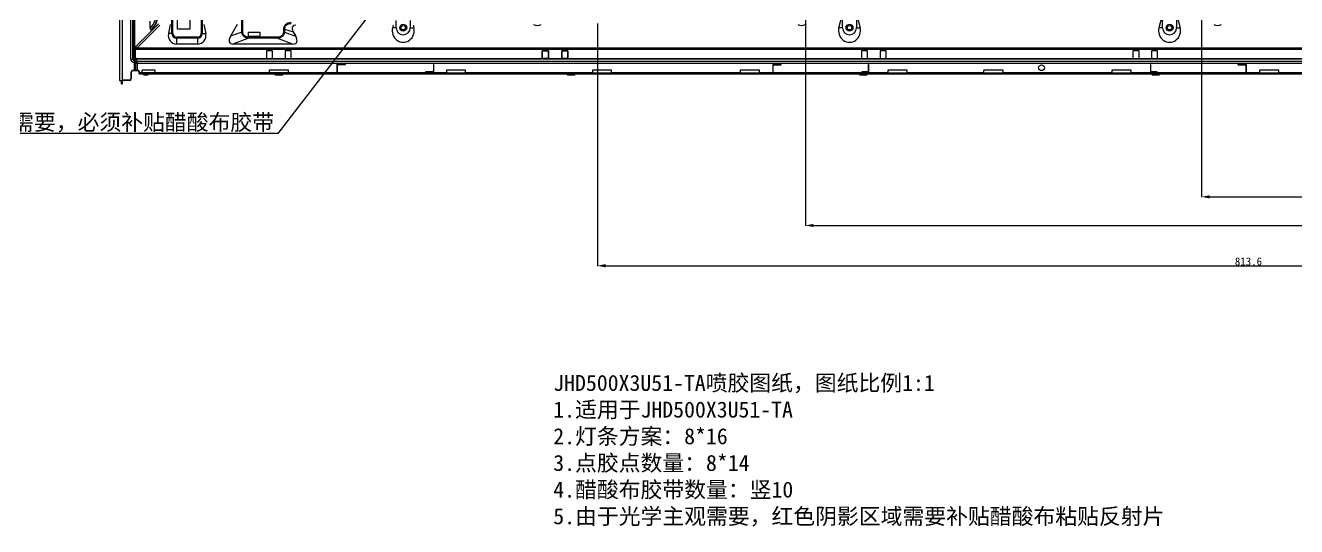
# Model space of a CAD drawing. Header units: millimetres. Extents: x 1391 to 3509, y 340 to 1753.
# Drawn here: x 2110 to 2904, y 340 to 654 of the extents above; entities that cross this region are included whole.
import ezdxf
from ezdxf import colors
from ezdxf.entities.mleader import LeaderData, LeaderLine
from ezdxf.math import Vec2, Vec3

# ---------------------------------------------------------------- set-up
doc = ezdxf.new("R2010")
doc.units = ezdxf.units.MM
doc.header["$LTSCALE"] = 46.255
doc.header["$PDMODE"] = 3
doc.header["$PDSIZE"] = 0.3125
doc.layers.get('0').update_dxf_attribs({"linetype": 'CONTINUOUS'})
doc.layers.get('Defpoints').update_dxf_attribs({"linetype": 'CONTINUOUS'})
doc.styles.get("Standard").update_dxf_attribs({"font": 'simfang.ttf'})
doc.dimstyles.new('DIMSTYLE_1', dxfattribs={"dimtxt": 5, "dimasz": 5, "dimexe": 0.18, "dimexo": 0.0625, "dimgap": 0.09, "dimtad": 1, "dimdec": 1, "dimdsep": 46, "dimtxsty": 'Standard', "dimblk": '_FILLED', "dimcen": 0.09, "dimclrt": 5, "dimadec": 0, "dimazin": 0, "dimtp": 0.5, "dimtm": 0.5, "dimtfac": 1, "dimtdec": 1, "dimtofl": 0, "dimtmove": 0, "dimatfit": 3, "dimldrblk": '_FILLED', "dimfxl": 1, "dimtolj": 1, "dimarcsym": 0})

# ---------------------------------------------------------------- blocks, each defined once
blk = doc.blocks.new('_FILLED')
at = {"color": 0, "linetype": 'ByBlock'}
blk.add_solid([(0, 0), (-1, 0.2), (-1, -0.2)], dxfattribs=at)
blk = doc.blocks.new('*D171')
at = {"color": 0, "lineweight": -2, "transparency": 16777216}
for p, q in [((2844.83, 679.18), (2844.83, 546.27)), ((3280.98, 670.31), (3280.98, 546.27)), ((2849.83, 546.45), (3275.98, 546.45))]:
    blk.add_line(p, q, dxfattribs=at)
at = {"layer": 'Defpoints', "color": 0, "transparency": 16777216}
for p in [(2844.83, 679.24), (3280.98, 670.38), (3280.98, 546.45)]:
    blk.add_point(p, dxfattribs=at)
at = {"color": 0, "lineweight": -2, "transparency": 16777216, "xscale": 5, "yscale": 5, "zscale": 5, "rotation": 180}
blk.add_blockref('_FILLED', (2844.83, 546.45), dxfattribs=at)
at = {"color": 0, "lineweight": -2, "transparency": 16777216, "xscale": 5, "yscale": 5, "zscale": 5}
blk.add_blockref('_FILLED', (3280.98, 546.45), dxfattribs=at)
at = {"color": 5, "transparency": 16777216, "insert": (3062.9, 549.08), "char_height": 5, "attachment_point": 5}
blk.add_mtext('\\A1;436.2', dxfattribs=at)
blk = doc.blocks.new('*D172')
at = {"color": 0, "lineweight": -2, "transparency": 16777216}
for p, q in [((2597.29, 679.18), (2597.29, 528.38)), ((3280.98, 680.97), (3280.98, 528.38)), ((2602.29, 528.56), (3275.98, 528.56))]:
    blk.add_line(p, q, dxfattribs=at)
at = {"layer": 'Defpoints', "color": 0, "transparency": 16777216}
for p in [(2597.29, 679.24), (3280.98, 681.03), (3280.98, 528.56)]:
    blk.add_point(p, dxfattribs=at)
at = {"color": 0, "lineweight": -2, "transparency": 16777216, "xscale": 5, "yscale": 5, "zscale": 5, "rotation": 180}
blk.add_blockref('_FILLED', (2597.29, 528.56), dxfattribs=at)
at = {"color": 0, "lineweight": -2, "transparency": 16777216, "xscale": 5, "yscale": 5, "zscale": 5}
blk.add_blockref('_FILLED', (3280.98, 528.56), dxfattribs=at)
at = {"color": 5, "transparency": 16777216, "insert": (2939.13, 531.19), "char_height": 5, "attachment_point": 5}
blk.add_mtext('\\A1;683.7', dxfattribs=at)
blk = doc.blocks.new('*D173')
at = {"color": 0, "lineweight": -2, "transparency": 16777216}
for p, q in [((3280.98, 670.25), (3280.98, 503.21)), ((2467.35, 654.87), (2467.35, 503.21)), ((2472.35, 503.39), (3275.98, 503.39))]:
    blk.add_line(p, q, dxfattribs=at)
at = {"layer": 'Defpoints', "color": 0, "transparency": 16777216}
for p in [(3280.98, 670.31), (2467.35, 654.93), (3280.98, 503.39)]:
    blk.add_point(p, dxfattribs=at)
at = {"color": 0, "lineweight": -2, "transparency": 16777216, "xscale": 5, "yscale": 5, "zscale": 5, "rotation": 180}
blk.add_blockref('_FILLED', (2467.35, 503.39), dxfattribs=at)
at = {"color": 0, "lineweight": -2, "transparency": 16777216, "xscale": 5, "yscale": 5, "zscale": 5}
blk.add_blockref('_FILLED', (3280.98, 503.39), dxfattribs=at)
at = {"color": 5, "transparency": 16777216, "insert": (2874.16, 506.03), "char_height": 5, "attachment_point": 5}
blk.add_mtext('\\A1;813.6', dxfattribs=at)

msp = doc.modelspace()

# ---------------------------------------------------------------- linework, layer by layer
at = {"color": 7, "linetype": 'Continuous'}
for p, q in [((2175.66, 632.73), (2175.66, 1243.04)), ((2176.94, 632.73), (2176.94, 1243.04)), ((2177.49, 1240.4), (2177.49, 633.4)), ((2178.1, 1240.4), (2178.1, 633.51)), ((2168.68, 1206.44), (2168.68, 619.14)), ((2170.38, 1206.44), (2170.38, 617.14)), ((2245.09, 649.42), (2245.09, 686.85)), ((2245.69, 649.42), (2245.69, 686.85)), ((2201.36, 648.5), (2201.36, 661.5)), ((2202.04, 648.5), (2202.04, 661.5)), ((2219.61, 661.5), (2219.61, 648.5)), ((2220.3, 661.5), (2220.3, 648.5)), ((2620.44, 652.15), (2620.44, 660.28)), ((2629.21, 660.28), (2629.21, 652.15)), ((2820.44, 652.15), (2820.44, 660.28)), ((2829.21, 660.28), (2829.21, 652.15)), ((2193.06, 654.64), (2178.89, 640.46)), ((2193.91, 653.79), (2179.74, 639.62)), ((2187.71, 651.89), (2187.71, 656.17)), ((2200.34, 654.08), (2199.15, 648.5)), ((2204.87, 651.15), (2204.87, 658.65)), ((2212.67, 658.65), (2212.67, 651.15)), ((2221.32, 654.08), (2222.5, 648.5)), ((2242.2, 654.08), (2238, 646.81)), ((2339.73, 653.78), (2339.29, 652.15)), ((2341.54, 652.15), (2339.29, 652.15)), ((2341.54, 652.15), (2341.54, 656.6)), ((2344.55, 652.15), (2343.75, 652.15)), ((2347.3, 652.15), (2348.1, 652.15)), ((2350.31, 656.6), (2350.31, 652.15)), ((2350.31, 652.15), (2352.56, 652.15)), ((2352.12, 653.78), (2352.56, 652.15)), ((2618.19, 652.15), (2620.09, 659.23)), ((2620.44, 652.15), (2618.19, 652.15)), ((2623.45, 652.15), (2622.65, 652.15)), ((2626.2, 652.15), (2627, 652.15)), ((2629.21, 652.15), (2631.46, 652.15)), ((2629.56, 659.23), (2631.46, 652.15)), ((2820.09, 659.23), (2818.19, 652.15)), ((2820.44, 652.15), (2818.19, 652.15)), ((2823.45, 652.15), (2822.65, 652.15)), ((2826.2, 652.15), (2827, 652.15)), ((2829.21, 652.15), (2831.46, 652.15)), ((2829.56, 659.23), (2831.46, 652.15)), ((2202.04, 648.5), (2199.15, 648.5)), ((2204.33, 646.22), (2204.33, 641.93)), ((2217.33, 646.22), (2204.33, 646.22)), ((2217.33, 645.53), (2204.33, 645.53)), ((2212.67, 651.15), (2204.87, 651.15)), ((2217.33, 646.22), (2217.33, 641.93)), ((2219.61, 648.5), (2222.5, 648.5)), ((2245.09, 649.42), (2238, 646.81)), ((2249.31, 645.53), (2239.53, 641.93)), ((2245.69, 649.42), (2245.09, 649.42)), ((2249.27, 646.6), (2249.27, 649.4)), ((2249.27, 649.4), (2256.27, 649.4)), ((2256.27, 646.6), (2249.27, 646.6)), ((2249.31, 646.22), (2249.31, 645.53)), ((2267.45, 646.22), (2249.31, 646.22)), ((2267.45, 645.53), (2249.31, 645.53)), ((2256.27, 649.4), (2256.27, 646.6)), ((2267.45, 646.22), (2267.45, 645.53)), ((2267.45, 645.53), (2277.24, 641.93)), ((2271.07, 651.19), (2271.07, 649.42)), ((2271.07, 651.19), (2271.68, 651.19)), ((2271.07, 649.42), (2271.68, 649.42)), ((2271.68, 651.19), (2271.68, 649.42)), ((2271.68, 651.19), (2277.21, 649.5)), ((2271.68, 649.42), (2278.76, 646.81)), ((2277.21, 649.5), (2278.76, 646.81)), ((2178.45, 633.59), (2178.45, 639.04)), ((2178.59, 639.04), (2178.45, 639.04)), ((2178.59, 633.59), (2178.59, 639.04)), ((2179.74, 639.62), (2179.74, 638.7)), ((2179.74, 639.62), (3269.92, 639.62)), ((2179.74, 638.7), (3269.92, 638.7)), ((2217.33, 641.93), (2204.33, 641.93)), ((2277.24, 641.93), (2239.53, 641.93)), ((2260.53, 637.8), (2260.53, 633)), ((2264.33, 637.8), (2260.53, 637.8)), ((2264.33, 633), (2264.33, 637.8)), ((2272.13, 637.8), (2272.13, 633)), ((2275.93, 637.8), (2272.13, 637.8)), ((2275.93, 633), (2275.93, 637.8)), ((2432.87, 637.8), (2432.87, 633)), ((2436.67, 637.8), (2432.87, 637.8)), ((2432.87, 637.8), (2436.67, 637.8)), ((2432.87, 633), (2432.87, 637.8)), ((2436.67, 633), (2436.67, 637.8)), ((2436.67, 637.8), (2436.67, 633)), ((2445.07, 637.8), (2445.07, 633)), ((2448.87, 637.8), (2445.07, 637.8)), ((2445.07, 637.8), (2448.87, 637.8)), ((2445.07, 633), (2445.07, 637.8)), ((2448.87, 633), (2448.87, 637.8)), ((2448.87, 637.8), (2448.87, 633)), ((2636.11, 637.8), (2632.31, 637.8)), ((2632.31, 637.8), (2632.31, 633)), ((2636.11, 633), (2636.11, 637.8)), ((2647.71, 637.8), (2643.91, 637.8)), ((2643.91, 637.8), (2643.91, 633)), ((2647.71, 633), (2647.71, 637.8)), ((2805.75, 637.8), (2801.95, 637.8)), ((2801.95, 637.8), (2801.95, 633)), ((2805.75, 633), (2805.75, 637.8)), ((2817.35, 637.8), (2813.55, 637.8)), ((2813.55, 637.8), (2813.55, 633)), ((2817.35, 633), (2817.35, 637.8)), ((2175.66, 632.73), (2176.94, 632.73)), ((2176.94, 632.73), (2177.49, 633.4)), ((2177.94, 630.27), (2178.02, 631.54)), ((2177.94, 625.24), (2177.94, 630.27)), ((2178.1, 633.51), (2178.45, 633.59)), ((2178.1, 631.54), (2178.67, 632.22)), ((2178.12, 625.44), (2178.12, 630.11)), ((2178.84, 629.84), (2178.12, 630.11)), ((2178.59, 633.59), (2178.45, 633.59)), ((2178.84, 625.44), (2178.84, 629.84)), ((3270.81, 629.84), (2178.84, 629.84)), ((2178.95, 632.34), (2179.8, 632.52)), ((2179.96, 631.11), (2179.24, 631.38)), ((2179.8, 632.71), (2179.8, 632.52)), ((3269.86, 632.71), (2179.8, 632.71)), ((3269.86, 632.52), (2179.8, 632.52)), ((2179.96, 625.24), (2179.96, 631.11)), ((3269.69, 631.11), (2179.96, 631.11)), ((2260.53, 633), (2264.33, 633)), ((2272.13, 633), (2275.93, 633)), ((2304.53, 629.5), (2304.53, 624.2)), ((2309.83, 629.5), (2304.53, 629.5)), ((2304.83, 624.2), (2304.83, 629.2)), ((2304.83, 629.2), (2309.83, 629.2)), ((2309.83, 629.2), (2309.83, 629.5)), ((2364.83, 629.2), (2364.83, 624.5)), ((2365.13, 629.2), (2364.83, 629.2)), ((2365.13, 624.2), (2365.13, 629.2)), ((2432.87, 633), (2436.67, 633)), ((2436.67, 633), (2432.87, 633)), ((2445.07, 633), (2448.87, 633)), ((2448.87, 633), (2445.07, 633)), ((2582.13, 629.2), (2576.83, 629.2)), ((2576.83, 629.2), (2576.83, 624.2)), ((2577.13, 628.9), (2582.13, 628.9)), ((2577.13, 624.2), (2577.13, 628.9)), ((2582.13, 628.9), (2582.13, 629.2)), ((2632.31, 633), (2636.11, 633)), ((2636.83, 629.2), (2636.53, 629.2)), ((2636.53, 629.2), (2636.53, 624.5)), ((2636.83, 624.2), (2636.83, 629.2)), ((2643.91, 633), (2647.71, 633)), ((2801.95, 633), (2805.75, 633)), ((2813.13, 629.2), (2812.83, 629.2)), ((2812.83, 629.2), (2812.83, 624.2)), ((2813.13, 624.5), (2813.13, 629.2)), ((2813.55, 633), (2817.35, 633)), ((2872.83, 629.2), (2867.53, 629.2)), ((2867.53, 629.2), (2867.53, 628.9)), ((2867.53, 628.9), (2872.53, 628.9)), ((2872.53, 628.9), (2872.53, 624.2)), ((2872.83, 624.2), (2872.83, 629.2)), ((2175.78, 624.24), (2175.78, 620.14)), ((2175.98, 624.24), (2175.78, 624.24)), ((2175.98, 620.14), (2175.78, 620.14)), ((2175.98, 624.24), (2175.98, 620.14)), ((2176.98, 625.24), (2176.98, 625.44)), ((2179.98, 625.44), (2176.98, 625.44)), ((2179.98, 625.24), (2176.98, 625.24)), ((2178.29, 625.24), (2178.12, 625.44)), ((2179.01, 625.24), (2178.84, 625.44)), ((2179.98, 625.24), (2179.98, 625.44)), ((2180.98, 623.44), (2180.98, 624.24)), ((2180.98, 624.24), (2181.18, 624.24)), ((2182.83, 624.04), (2180.98, 624.04)), ((2180.98, 623.44), (2181.18, 623.24)), ((2181.18, 623.24), (2181.18, 624.24)), ((2181.18, 623.24), (3268.68, 623.24)), ((2182.83, 623.24), (2182.83, 625.69)), ((2190.83, 625.69), (2182.83, 625.69)), ((2190.83, 624.04), (2182.83, 624.04)), ((2184.03, 622.44), (2183.23, 623.24)), ((2186.1, 622.44), (2184.03, 622.44)), ((2184.33, 624.04), (2184.33, 623.24)), ((2184.57, 622.44), (2184.57, 623.24)), ((2185.13, 624.04), (2185.13, 623.24)), ((2185.57, 622.44), (2185.57, 623.24)), ((2186.1, 622.44), (2186.9, 623.24)), ((2188.53, 624.04), (2188.53, 623.24)), ((2189.33, 624.04), (2189.33, 623.24)), ((2190.83, 623.24), (2190.83, 625.69)), ((2262.24, 624.04), (2190.83, 624.04)), ((2262.24, 625.69), (2262.24, 623.24)), ((2274.24, 625.69), (2262.24, 625.69)), ((2274.24, 624.04), (2262.24, 624.04)), ((2263.74, 624.04), (2263.74, 623.24)), ((2264.54, 624.04), (2264.54, 623.24)), ((2266.19, 622.44), (2265.39, 623.24)), ((2270.26, 622.44), (2266.19, 622.44)), ((2266.73, 622.44), (2266.73, 623.24)), ((2269.73, 622.44), (2269.73, 623.24)), ((2270.26, 622.44), (2271.06, 623.24)), ((2271.94, 624.04), (2271.94, 623.24)), ((2272.74, 624.04), (2272.74, 623.24)), ((2274.24, 623.24), (2274.24, 625.69)), ((2372.88, 624.04), (2274.24, 624.04)), ((2304.53, 624.2), (2304.83, 624.2)), ((2359.83, 624.5), (2359.83, 624.2)), ((2364.83, 624.5), (2359.83, 624.5)), ((2359.83, 624.2), (2365.13, 624.2)), ((2372.88, 625.69), (2372.88, 623.24)), ((2384.88, 625.69), (2372.88, 625.69)), ((2372.88, 624.04), (2384.88, 624.04)), ((2374.38, 624.04), (2374.38, 623.24)), ((2375.18, 624.04), (2375.18, 623.24)), ((2382.58, 624.04), (2382.58, 623.24)), ((2383.38, 624.04), (2383.38, 623.24)), ((2384.88, 623.24), (2384.88, 625.69)), ((2464.2, 624.04), (2384.88, 624.04)), ((2448.83, 622.44), (2448.03, 623.24)), ((2452.9, 622.44), (2448.83, 622.44)), ((2449.37, 622.44), (2449.37, 623.24)), ((2452.37, 622.44), (2452.37, 623.24)), ((2452.9, 622.44), (2453.7, 623.24)), ((2476.2, 625.69), (2464.2, 625.69)), ((2464.2, 625.69), (2464.2, 623.24)), ((2464.2, 624.04), (2476.2, 624.04)), ((2465.7, 624.04), (2465.7, 623.24)), ((2466.5, 624.04), (2466.5, 623.24)), ((2473.9, 624.04), (2473.9, 623.24)), ((2474.7, 624.04), (2474.7, 623.24)), ((2476.2, 623.24), (2476.2, 625.69)), ((2556.52, 624.04), (2476.2, 624.04)), ((2568.52, 625.69), (2556.52, 625.69)), ((2556.52, 625.69), (2556.52, 623.24)), ((2556.52, 624.04), (2568.52, 624.04)), ((2558.02, 624.04), (2558.02, 623.24)), ((2558.82, 624.04), (2558.82, 623.24)), ((2566.22, 624.04), (2566.22, 623.24)), ((2567.02, 624.04), (2567.02, 623.24)), ((2568.52, 623.24), (2568.52, 625.69)), ((2648.83, 624.04), (2568.52, 624.04)), ((2576.83, 624.2), (2577.13, 624.2)), ((2631.47, 622.44), (2630.67, 623.24)), ((2635.54, 622.44), (2631.47, 622.44)), ((2632.01, 622.44), (2632.01, 623.24)), ((2636.53, 624.5), (2632.62, 624.5)), ((2632.62, 624.5), (2632.62, 624.2)), ((2632.62, 624.2), (2636.83, 624.2)), ((2635.01, 622.44), (2635.01, 623.24)), ((2635.54, 622.44), (2636.34, 623.24)), ((2660.83, 625.69), (2648.83, 625.69)), ((2648.83, 625.69), (2648.83, 623.24)), ((2648.83, 624.04), (2660.83, 624.04)), ((2650.33, 624.04), (2650.33, 623.24)), ((2651.13, 624.04), (2651.13, 623.24)), ((2658.53, 624.04), (2658.53, 623.24)), ((2659.33, 624.04), (2659.33, 623.24)), ((2660.83, 623.24), (2660.83, 625.69)), ((2708.83, 624.04), (2660.83, 624.04)), ((2720.83, 625.69), (2708.83, 625.69)), ((2708.83, 623.24), (2708.83, 625.69)), ((2708.83, 624.04), (2720.83, 624.04)), ((2710.33, 624.04), (2710.33, 623.24)), ((2711.13, 624.04), (2711.13, 623.24)), ((2718.53, 624.04), (2718.53, 623.24)), ((2719.33, 624.04), (2719.33, 623.24)), ((2720.83, 623.24), (2720.83, 625.69)), ((2788.83, 624.04), (2720.83, 624.04)), ((2800.83, 625.69), (2788.83, 625.69)), ((2788.83, 625.69), (2788.83, 623.24)), ((2788.83, 624.04), (2800.83, 624.04)), ((2790.33, 624.04), (2790.33, 623.24)), ((2791.13, 624.04), (2791.13, 623.24)), ((2798.53, 624.04), (2798.53, 623.24)), ((2799.33, 624.04), (2799.33, 623.24)), ((2800.83, 623.24), (2800.83, 625.69)), ((2881.14, 624.04), (2800.83, 624.04)), ((2812.83, 624.2), (2817.03, 624.2)), ((2817.03, 624.5), (2813.13, 624.5)), ((2814.11, 622.44), (2813.31, 623.24)), ((2818.18, 622.44), (2814.11, 622.44)), ((2814.65, 622.44), (2814.65, 623.24)), ((2817.03, 624.2), (2817.03, 624.5)), ((2817.65, 622.44), (2817.65, 623.24)), ((2818.18, 622.44), (2818.98, 623.24)), ((2872.53, 624.2), (2872.83, 624.2)), ((2893.14, 625.69), (2881.14, 625.69)), ((2881.14, 625.69), (2881.14, 623.24)), ((2881.14, 624.04), (2893.14, 624.04)), ((2882.64, 624.04), (2882.64, 623.24)), ((2883.44, 624.04), (2883.44, 623.24)), ((2890.84, 624.04), (2890.84, 623.24)), ((2891.64, 624.04), (2891.64, 623.24)), ((2893.14, 623.24), (2893.14, 625.69)), ((2973.46, 624.04), (2893.14, 624.04)), ((2168.68, 619.14), (2170.38, 619.14)), ((2169.58, 619.14), (2169.58, 617.14)), ((2169.58, 618.14), (2170.38, 618.14)), ((2169.58, 617.14), (2170.38, 617.14)), ((2174.98, 619.34), (2170.38, 619.34)), ((2174.98, 619.14), (2170.38, 619.14)), ((2174.98, 619.14), (2174.98, 619.34))]:
    msp.add_line(p, q, dxfattribs=at)
for centre, radius in [((2345.93, 652.15), 2.17), ((2345.93, 652.15), 1.38), ((2624.83, 652.15), 2.17), ((2624.83, 652.15), 1.38), ((2824.83, 652.15), 2.17), ((2824.83, 652.15), 1.38), ((2744.83, 627.14), 1.8)]:
    msp.add_circle(centre, radius, dxfattribs=at)
for centre, radius, start, end in [((2181.83, 659), 9.23, 309.60863, 50.39137), ((2181.83, 659), 10.32, 311.84674, 48.15326), ((2345.93, 652.15), 4.39, 180, 0), ((2624.83, 652.15), 4.39, 180, 0), ((2824.83, 652.15), 4.39, 180, 0), ((2204.33, 648.5), 2.97, 180, 270), ((2204.33, 648.5), 2.29, 180, 270), ((2217.33, 648.5), 2.97, 270, 0), ((2217.33, 648.5), 2.29, 270, 0), ((2178.14, 635.48), 3.95, 268.38195, 269.5053), ((2174.98, 620.14), 1, 270, 0), ((2174.98, 620.14), 0.8, 270, 0), ((2176.98, 624.24), 1.2, 90, 180), ((2176.98, 624.24), 1, 90, 180), ((2179.98, 624.24), 1.2, 0, 90), ((2179.98, 624.24), 1, 0, 90)]:
    msp.add_arc(centre, radius, start, end, dxfattribs=at)
for centre, major_axis, ratio, start_param, end_param in [((2182.68, 659), (9.79, 0), 0.996166, -0.907673, 0.907673), ((2281.84, 649.09), (4.96, -3.94), 0.510365, 2.570995, 4.054858), ((2345.93, 650.24), (0, 7.15), 0.963433, 1.299533, 4.983653), ((2429.83, 662.18), (0, 8.61), 0.816497, -3.486188, -2.796997), ((2594.83, 662.18), (0, 8.61), 0.816497, -3.486188, -2.796997), ((2624.83, 650.24), (0, 7.15), 0.963433, 1.299533, 4.983653), ((2824.83, 650.24), (0, 7.15), 0.963433, 1.299533, 4.983653), ((2854.83, 662.18), (0, 8.61), 0.816497, -3.486188, -2.796997), ((2204.33, 647.35), (0, 5.42), 0.977149, 1.356606, 3.141593), ((2217.33, 647.35), (0, 5.42), 0.977149, -3.141593, -1.356606), ((2243.18, 647.38), (5.59, 4.71), 0.492727, 2.204266, 3.670919), ((2273.59, 647.38), (5.59, -4.71), 0.492727, -0.529326, 0.937326)]:
    msp.add_ellipse(centre, major_axis=major_axis, ratio=ratio, start_param=start_param, end_param=end_param, dxfattribs=at)
for points, knots in [([(2187.71, 651.89), (2187.71, 651.81), (2187.72, 651.66), (2187.77, 651.43), (2187.88, 651.25), (2188.04, 651.13), (2188.22, 651.1), (2188.4, 651.13), (2188.56, 651.21), (2188.66, 651.28), (2188.71, 651.31)], [0, 0, 0, 0, 0.15245, 0.299872, 0.43418, 0.551962, 0.660868, 0.769672, 0.882372, 1, 1, 1, 1]), ([(2275.82, 655.36), (2275.23, 655.36), (2274.06, 655.19), (2272.74, 654.49), (2271.91, 653.65), (2271.43, 652.9), (2271.14, 652.07), (2271.07, 651.48), (2271.07, 651.19)], [0, 0, 0, 0, 0.249809, 0.49925, 0.62446, 0.749645, 0.874817, 1, 1, 1, 1]), ([(2275.82, 654.67), (2275.32, 654.68), (2274.31, 654.55), (2273.15, 653.99), (2272.41, 653.3), (2271.99, 652.66), (2271.73, 651.95), (2271.68, 651.44), (2271.68, 651.19)], [0, 0, 0, 0, 0.249573, 0.498933, 0.62418, 0.749447, 0.874723, 1, 1, 1, 1]), ([(2249.31, 645.53), (2248.79, 645.54), (2247.72, 645.72), (2246.55, 646.4), (2245.83, 647.18), (2245.41, 647.87), (2245.15, 648.63), (2245.09, 649.16), (2245.09, 649.42)], [0, 0, 0, 0, 0.249396, 0.498748, 0.624037, 0.749356, 0.874684, 1, 1, 1, 1]), ([(2249.31, 646.22), (2248.87, 646.22), (2247.97, 646.35), (2246.95, 646.89), (2246.32, 647.53), (2245.96, 648.11), (2245.74, 648.75), (2245.69, 649.2), (2245.69, 649.42)], [0, 0, 0, 0, 0.249792, 0.499204, 0.624418, 0.749612, 0.874798, 1, 1, 1, 1]), ([(2271.07, 649.42), (2271.07, 649.2), (2271.02, 648.75), (2270.8, 648.11), (2270.44, 647.53), (2269.81, 646.89), (2268.8, 646.35), (2267.9, 646.22), (2267.45, 646.22)], [0, 0, 0, 0, 0.125197, 0.25038, 0.375573, 0.500788, 0.750205, 1, 1, 1, 1]), ([(2271.68, 649.42), (2271.68, 649.16), (2271.61, 648.63), (2271.35, 647.87), (2270.94, 647.18), (2270.21, 646.4), (2269.04, 645.72), (2267.98, 645.54), (2267.45, 645.53)], [0, 0, 0, 0, 0.125316, 0.250642, 0.375963, 0.501254, 0.750608, 1, 1, 1, 1]), ([(2178.45, 639.04), (2178.45, 639.17), (2178.47, 639.43), (2178.6, 639.92), (2178.77, 640.25), (2178.89, 640.46)], [0, 0, 0, 0, 0.261945, 0.517158, 1, 1, 1, 1]), ([(2178.59, 639.04), (2178.57, 639.29), (2178.62, 639.79), (2178.79, 640.25), (2178.89, 640.46)], [0, 0, 0, 0, 0.511806, 1, 1, 1, 1]), ([(2178.59, 639.04), (2178.75, 638.92), (2179.13, 638.74), (2179.53, 638.7), (2179.74, 638.7)], [0, 0, 0, 0, 0.499369, 1, 1, 1, 1]), ([(2178.89, 640.46), (2178.87, 640.4), (2178.84, 640.27), (2178.83, 640.07), (2178.86, 639.87), (2178.96, 639.69), (2179.14, 639.58), (2179.34, 639.56), (2179.54, 639.57), (2179.67, 639.6), (2179.74, 639.62)], [0, 0, 0, 0, 0.123839, 0.248313, 0.373727, 0.499988, 0.626256, 0.751683, 0.876162, 1, 1, 1, 1]), ([(2177.94, 630.27), (2177.64, 630.29), (2177.03, 630.45), (2176.27, 631), (2175.77, 631.8), (2175.66, 632.42), (2175.66, 632.73)], [0, 0, 0, 0, 0.250001, 0.499943, 0.749917, 1, 1, 1, 1]), ([(2178.02, 631.54), (2177.88, 631.54), (2177.57, 631.61), (2177.2, 631.88), (2176.97, 632.28), (2176.93, 632.58), (2176.94, 632.73)], [0, 0, 0, 0, 0.249924, 0.501252, 0.751775, 1, 1, 1, 1]), ([(2177.49, 633.4), (2177.52, 633.41), (2177.59, 633.44), (2177.72, 633.46), (2177.9, 633.49), (2178.03, 633.5), (2178.1, 633.51)], [0, 0, 0, 0, 0.142679, 0.359262, 0.646948, 1, 1, 1, 1]), ([(2178.67, 632.22), (2178.52, 632.23), (2178.22, 632.3), (2177.83, 632.56), (2177.57, 632.94), (2177.5, 633.25), (2177.49, 633.4)], [0, 0, 0, 0, 0.249612, 0.501068, 0.751906, 1, 1, 1, 1]), ([(2177.97, 630.26), (2177.97, 630.41), (2177.98, 630.68), (2178, 631.01), (2178.03, 631.23), (2178.05, 631.36), (2178.07, 631.46), (2178.09, 631.52), (2178.1, 631.54)], [0, 0, 0, 0, 0.338674, 0.639174, 0.764248, 0.867714, 0.946848, 1, 1, 1, 1]), ([(2178.12, 630.11), (2178.1, 630.14), (2178.07, 630.21), (2178, 630.26), (2177.97, 630.26)], [0, 0, 0, 0, 0.484703, 1, 1, 1, 1]), ([(2178.95, 632.34), (2178.84, 632.36), (2178.63, 632.46), (2178.37, 632.74), (2178.18, 633.1), (2178.12, 633.37), (2178.1, 633.51)], [0, 0, 0, 0, 0.213689, 0.456246, 0.723041, 1, 1, 1, 1]), ([(2179.24, 631.38), (2179.18, 631.4), (2179.02, 631.45), (2178.64, 631.51), (2178.32, 631.53), (2178.1, 631.54)], [0, 0, 0, 0, 0.188156, 0.425343, 1, 1, 1, 1]), ([(2178.12, 630.11), (2178.13, 630.26), (2178.21, 630.57), (2178.46, 630.97), (2178.82, 631.26), (2179.1, 631.36), (2179.24, 631.38)], [0, 0, 0, 0, 0.259645, 0.517679, 0.765746, 1, 1, 1, 1]), ([(2179.8, 632.52), (2179.64, 632.52), (2179.32, 632.57), (2178.88, 632.76), (2178.6, 633.05), (2178.47, 633.35), (2178.45, 633.51), (2178.45, 633.59)], [0, 0, 0, 0, 0.249901, 0.49968, 0.749047, 0.874518, 1, 1, 1, 1]), ([(2179.8, 632.71), (2179.66, 632.71), (2179.38, 632.74), (2178.99, 632.89), (2178.73, 633.13), (2178.61, 633.38), (2178.59, 633.52), (2178.59, 633.59)], [0, 0, 0, 0, 0.250469, 0.500558, 0.749618, 0.874818, 1, 1, 1, 1]), ([(2178.67, 632.22), (2178.68, 632.24), (2178.72, 632.26), (2178.81, 632.3), (2178.89, 632.32), (2178.95, 632.34)], [0, 0, 0, 0, 0.161463, 0.381363, 1, 1, 1, 1]), ([(2178.84, 629.84), (2178.85, 630), (2178.93, 630.31), (2179.18, 630.71), (2179.54, 631), (2179.82, 631.1), (2179.96, 631.11)], [0, 0, 0, 0, 0.259645, 0.51768, 0.765746, 1, 1, 1, 1])]:
    msp.add_open_spline(points, degree=3, knots=knots, dxfattribs=at)
msp.add_open_spline([(2177.97, 630.26), (2177.96, 630.27), (2177.95, 630.27), (2177.94, 630.27)], degree=3, dxfattribs=at)

# ---------------------------------------------------------------- texts
at = {"color": 1, "insert": (2439.71, 435.17), "char_height": 10, "attachment_point": 1}
msp.add_mtext_dynamic_manual_height_columns('{\\C5;JHD500X3U51-TA喷胶图纸，图纸比例1:1\\P1.适用于JHD500X3U51-TA\\P2.灯条方案：8*16\\P3.点胶点数量：8*14\\P4.醋酸布胶带数量：竖10\\P5.由于光学主观需要，红色阴影区域需要补贴醋酸布粘贴反射片}', width=626.2345, gutter_width=15, heights=[0], dxfattribs=at)

# ---------------------------------------------------------------- dimensions: what is measured, and where the dimension line sits
at = {"color": 2}
dim = msp.add_linear_dim(base=(3280.98, 528.56), p1=(2597.29, 679.24), p2=(3280.98, 681.03), dimstyle='DIMSTYLE_1', dxfattribs=at)
dim.commit()
dim.dimension.update_dxf_attribs({"geometry": '*D172', "text_midpoint": (2939.13, 528.56), "dimtype": 160})
for base, p1, p2, picture, middle in [((3280.9761163, 546.44886469), (2844.8261163, 679.23815274), (3280.9761163, 670.37699558), '*D171', (3062.9011163, 549.08172183)), ((3280.98, 503.39), (2467.35, 654.93), (3280.98, 670.31), '*D173', (2874.16, 506.03))]:
    dim = msp.add_linear_dim(base=base, p1=p1, p2=p2, dimstyle='DIMSTYLE_1', dxfattribs=at)
    dim.commit()
    dim.dimension.update_dxf_attribs({"geometry": picture, "text_midpoint": middle})

# ---------------------------------------------------------------- leaders
at = {"color": 6}
ml = msp.add_multileader_mtext('Standard', dxfattribs=at)
ml.set_content('红色阴影区域由于光学主观需要，必须补贴醋酸布胶带', color=6)
ml.set_leader_properties()
ml.build(insert=Vec2(0, 0))
ml.multileader.update_dxf_attribs({"text_right_attachment_type": 6, "dogleg_length": 0.36})
ctx = ml.context
ctx.base_point, ctx.char_height, ctx.plane_origin = Vec3(1914.4, 592.22), 10, Vec3(2336.68, 676)
ctx.right_attachment, ctx.text_align_type = 6, 2
notes = []
notes.append((ctx, [(0, (1, 1, 0), (2267.56, 586.11), (-1, 0), 0.36, [(0, [(2336.68, 676)], 0, [])])]))
ctx.mtext.insert, ctx.mtext.alignment, ctx.mtext.flow_direction = Vec3(2265.2, 598.11), 3, 5
for ctx, leaders in notes:
    for number, flags, end, landing, length, lines in leaders:
        leader = LeaderData()
        leader.index, (leader.has_last_leader_line, leader.has_dogleg_vector, leader.attachment_direction) = number, flags
        leader.last_leader_point, leader.dogleg_vector, leader.dogleg_length = Vec3(end), Vec3(landing), length
        for number, points, colour, breaks in lines:
            line = LeaderLine()
            line.index, line.vertices, line.color, line.breaks = number, Vec3.list(points), colors.encode_raw_color(colour), breaks
            leader.lines.append(line)
        ctx.leaders.append(leader)

doc.saveas('drawing.dxf')
